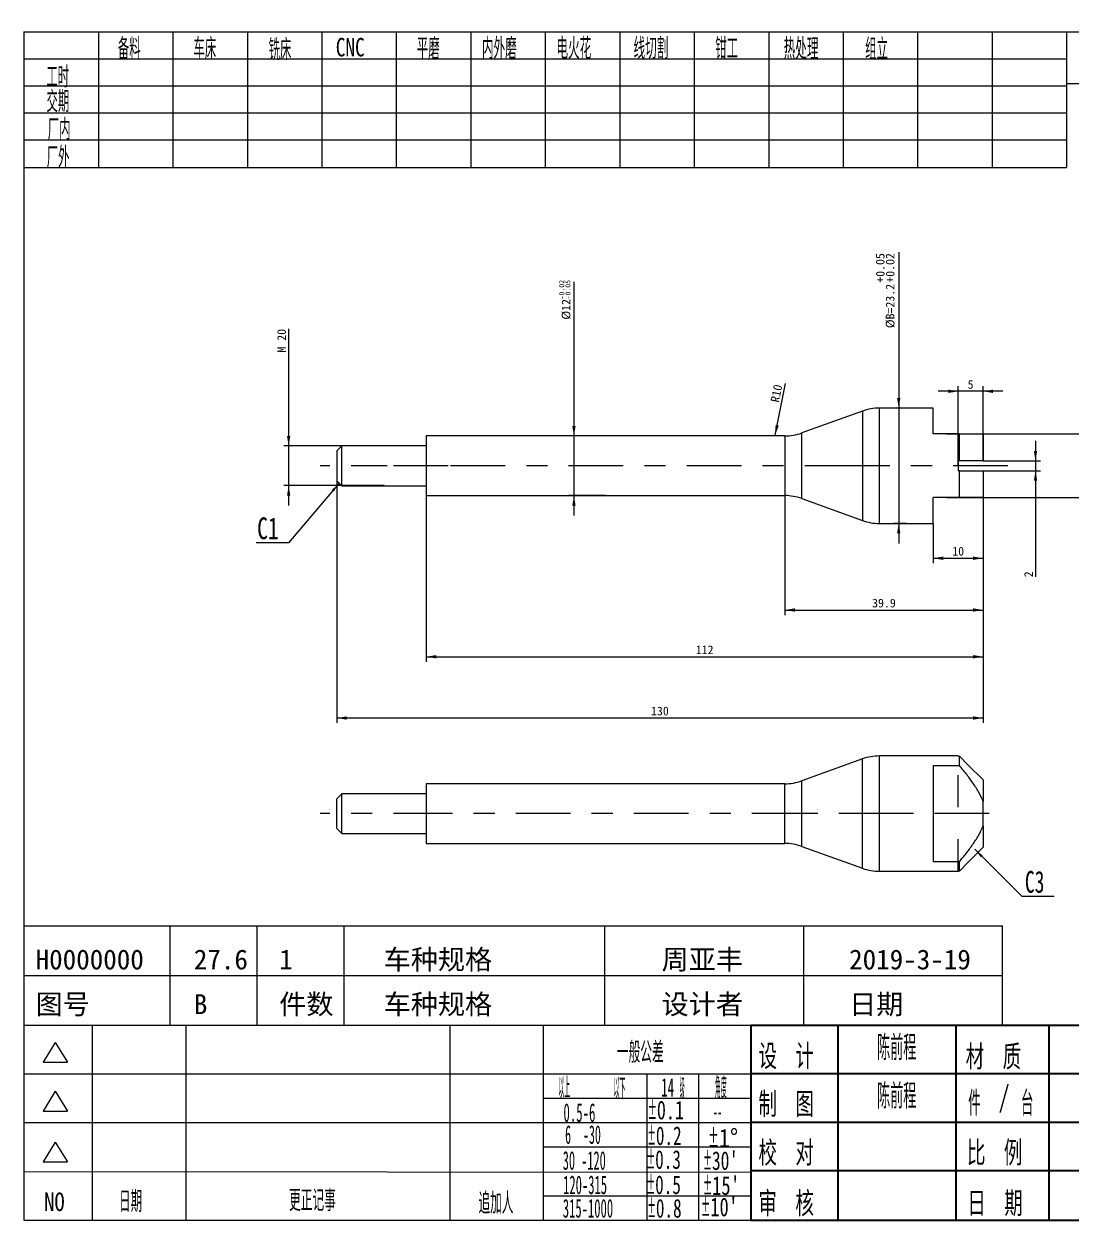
# Model space of a CAD drawing. Header units: millimetres. Extents: x 19 to 730, y 15 to 516.
# Drawn here: x 18.6 to 440, y 34.9 to 516.1 of the extents above; entities that cross this region are included whole.
import ezdxf

# ---------------------------------------------------------------- set-up
doc = ezdxf.new("R2010")
doc.units = ezdxf.units.MM
doc.linetypes.add('CENTER', pattern=[47.5, 22, -8.5, 8.5, -8.5])
doc.linetypes.add('DASHED', pattern=[25.719999, 12.86, -12.86])
doc.layers.add('1', color=7, linetype='Continuous', lineweight=18)
doc.layers.add('DIM', color=7, linetype='Continuous', lineweight=18)
doc.styles.add('ACISOTS', font='')
doc.styles.add('blockfont', font='')
doc.styles.add('chinesef', font='')
doc.styles.add('chinesef_fs', font='')
doc.styles.get('ACISOTS').set_extended_font_data('宋体')
doc.styles.get('blockfont').set_extended_font_data('宋体')
doc.styles.get('chinesef').set_extended_font_data('宋体')
doc.styles.get('chinesef_fs').set_extended_font_data('宋体')
doc.dimstyles.get("Standard").update_dxf_attribs({"dimtxt": 0.18, "dimasz": 0.18, "dimexe": 0.18, "dimexo": 0.0625, "dimgap": 0.09, "dimtad": 0, "dimtih": 1, "dimtoh": 1, "dimdec": 4, "dimzin": 0, "dimdsep": 46, "dimtxsty": 'Standard', "dimcen": 0.09, "dimdle": 0.36, "dimadec": 0, "dimazin": 0, "dimtfac": 1, "dimtdec": 4, "dimtofl": 0, "dimtmove": 0, "dimatfit": 3, "dimfxl": 1, "dimtolj": 1, "dimarcsym": 0})

# ---------------------------------------------------------------- blocks, each defined once
blk = doc.blocks.new('LABLE3D_1')
at = {"layer": '1', "color": 35, "linetype": 'Continuous', "lineweight": 18, "insert": (-4.7145, 0.5075), "char_height": 3.5, "width": 6.284584, "attachment_point": 7, "style": 'chinesef'}
blk.add_mtext('{\\W0.7239;C1}', dxfattribs=at)
blk = doc.blocks.new('LABLE3D_2')
at = {"layer": '1', "color": 35, "linetype": 'Continuous', "lineweight": 18, "insert": (0.1855, 0.5075), "char_height": 3.5, "width": 5.982489, "attachment_point": 7, "style": 'chinesef'}
blk.add_mtext('{\\W0.6594;C3}', dxfattribs=at)
blk = doc.blocks.new('TabularNote2')
at = {"layer": '1', "color": 7, "linetype": 'Continuous', "lineweight": 25}
for p, q in [((124.42, 45.33), (138.42, 45.33)), ((124.42, 45.33), (124.42, 37.53)), ((138.42, 45.33), (138.42, 37.53)), ((138.42, 45.33), (157.42, 45.33)), ((157.42, 45.33), (157.42, 37.53)), ((157.42, 45.33), (172.42, 45.33)), ((172.42, 45.33), (172.42, 37.53)), ((172.42, 45.33), (198.42, 45.33)), ((198.42, 45.33), (198.42, 37.53)), ((198.42, 45.33), (223.42, 45.33)), ((223.42, 45.33), (223.42, 37.53)), ((223.42, 45.33), (292.02, 45.33)), ((292.02, 45.33), (292.02, 37.53)), ((124.42, 37.53), (138.42, 37.53)), ((124.42, 37.53), (124.42, 29.73)), ((138.42, 37.53), (157.42, 37.53)), ((138.42, 37.53), (138.42, 29.73)), ((157.42, 37.53), (172.42, 37.53)), ((157.42, 37.53), (157.42, 29.73)), ((172.42, 37.53), (198.42, 37.53)), ((172.42, 37.53), (172.42, 29.73)), ((198.42, 37.53), (223.42, 37.53)), ((198.42, 37.53), (198.42, 29.73)), ((223.42, 37.53), (292.02, 37.53)), ((223.42, 37.53), (223.42, 29.73)), ((292.02, 37.53), (292.02, 29.73)), ((124.42, 29.73), (138.42, 29.73)), ((124.42, 29.73), (124.42, 21.93)), ((138.42, 29.73), (157.42, 29.73)), ((138.42, 29.73), (138.42, 21.93)), ((157.42, 29.73), (172.42, 29.73)), ((157.42, 29.73), (157.42, 21.93)), ((172.42, 29.73), (198.42, 29.73)), ((172.42, 29.73), (172.42, 21.93)), ((198.42, 29.73), (223.42, 29.73)), ((198.42, 29.73), (198.42, 21.93)), ((223.42, 29.73), (292.02, 29.73)), ((223.42, 29.73), (223.42, 21.93)), ((292.02, 29.73), (292.02, 21.93)), ((124.42, 21.93), (138.42, 21.93)), ((124.42, 21.93), (124.42, 13.96)), ((138.42, 21.93), (157.42, 21.93)), ((138.42, 21.93), (138.42, 13.96)), ((157.42, 21.93), (172.42, 21.93)), ((157.42, 21.93), (157.42, 13.96)), ((172.42, 21.93), (198.42, 21.93)), ((172.42, 21.93), (172.42, 13.96)), ((198.42, 21.93), (223.42, 21.93)), ((198.42, 21.93), (198.42, 13.96)), ((223.42, 21.93), (292.02, 21.93)), ((223.42, 21.93), (223.42, 13.96)), ((292.02, 21.93), (292.02, 13.96)), ((124.42, 13.96), (138.42, 13.96)), ((138.42, 13.96), (157.42, 13.96)), ((157.42, 13.96), (172.42, 13.96)), ((172.42, 13.96), (198.42, 13.96)), ((198.42, 13.96), (223.42, 13.96)), ((223.42, 13.96), (292.02, 13.96))]:
    blk.add_line(p, q, dxfattribs=at)
at = {"layer": '1', "color": 5, "linetype": 'Continuous', "lineweight": 13, "char_height": 3.5, "line_spacing_factor": 0.903614}
for s, insert, width, attachment_point, style in [('{\\W0.4408;陈前程}', (147.92, 43.58), 12.6699, 2, 'chinesef_fs'), ('{\\W0.9228;Cr12MoV}', (185.42, 43.58), 31.7928, 2, 'chinesef_fs'), ('{\\W0.8405; HRC58-62}', (224.67, 41.43), 37.3389, 4, 'chinesef_fs'), ('{\\W0.4408;陈前程}', (147.92, 35.78), 12.6699, 2, 'chinesef_fs'), ('{\\W0.8553;1}', (185.42, 35.78), 2.4417, 2, 'blockfont'), ('/', (185.42, 27.98), 12.6779, 2, 'blockfont'), ('{\\W0.5339; 拉杆}', (224.67, 25.83), 13.1536, 4, 'chinesef_fs'), ('{\\W0.7585;2022/8/9}', (185.42, 20.18), 29.573, 2, 'blockfont'), ('{\\W0.7761; EC0120-H000----}', (224.67, 17.95), 61.8842, 4, 'blockfont')]:
    blk.add_mtext(s, dxfattribs=dict(at, insert=insert, width=width, attachment_point=attachment_point, style=style))
blk = doc.blocks.new('*X6')
at = {"layer": '1', "linetype": 'Continuous', "lineweight": 13}
blk.add_hatch(color=0, dxfattribs=at).paths.add_polyline_path([(21.24, 23.93), (19.02, 20.57), (18.26, 21.22)], flags=0)
at = {"layer": '1', "color": 0, "linetype": 'Continuous', "lineweight": 13}
for p, q in [((21.24, 23.93), (0.75, 0)), ((0.75, 0), (0, 0)), ((0, 0), (0, 0))]:
    blk.add_line(p, q, dxfattribs=at)
blk = doc.blocks.new('*X7')
at = {"layer": '1', "linetype": 'Continuous', "lineweight": 13}
blk.add_hatch(color=0, dxfattribs=at).paths.add_polyline_path([(-19.74, 18.88), (-16.55, 16.42), (-17.26, 15.71)], flags=0)
at = {"layer": '1', "color": 0, "linetype": 'Continuous', "lineweight": 13}
for p, q in [((-19.74, 18.88), (-0.75, 0)), ((-0.75, 0), (0, 0)), ((0, 0), (0, 0))]:
    blk.add_line(p, q, dxfattribs=at)
blk = doc.blocks.new('*X8')
at = {"layer": '1', "linetype": 'Continuous', "lineweight": 13}
blk.add_hatch(color=35, dxfattribs=at).paths.add_polyline_path([(320.93, 350.71), (321.05, 354.76), (322.36, 354.5)], flags=0)
at = {"layer": '1', "color": 35, "linetype": 'Continuous', "lineweight": 13}
blk.add_line((320.93, 350.71), (325.02, 371.42), dxfattribs=at)
at = {"layer": '1', "color": 35, "linetype": 'Continuous', "lineweight": 13, "insert": (321.4, 367.45), "char_height": 3.5, "width": 14.1955, "attachment_point": 5, "rotation": 78.8272, "style": 'blockfont'}
blk.add_mtext('R10', dxfattribs=at)
blk = doc.blocks.new('*X10')
at = {"layer": '1', "color": 35, "linetype": 'Continuous', "lineweight": 13, "char_height": 3.5, "attachment_point": 1, "rotation": 90, "style": 'blockfont'}
for s, insert, width in [('+0.05', (361.4, 411.97), 50.0559), ('+0.02', (365.38, 411.97), 50.0559), ('%%CB=23.2', (365.38, 393.67), 122.4022)]:
    blk.add_mtext(s, dxfattribs=dict(at, insert=insert, width=width))
blk = doc.blocks.new('*X9')
at = {"layer": '1', "linetype": 'Continuous', "lineweight": 13}
for points in [[(370.61, 361.53), (371.27, 365.53), (369.94, 365.53)], [(370.61, 315.13), (371.27, 311.13), (369.94, 311.13)]]:
    blk.add_hatch(color=35, dxfattribs=at).paths.add_polyline_path(points, flags=0)
at = {"layer": '1', "color": 35, "linetype": 'Continuous', "lineweight": 13}
for p, q in [((370.61, 424.27), (370.61, 307.13)), ((373.69, 361.53), (368.61, 361.53)), ((373.69, 315.13), (368.61, 315.13))]:
    blk.add_line(p, q, dxfattribs=at)
blk.add_blockref('*X10', (0, 0), dxfattribs=at)
blk = doc.blocks.new('*X12')
at = {"layer": '1', "color": 35, "linetype": 'Continuous', "lineweight": 13, "char_height": 3.5, "attachment_point": 1, "rotation": 90, "style": 'blockfont'}
for s, insert, width in [('{\\H0.571429x;-0.02}', (234.02, 405.27), 28.6034), ('{\\H0.571429x;-0.05}', (236.5, 405.27), 28.6034), ('%%C12', (235, 397.11), 60.905)]:
    blk.add_mtext(s, dxfattribs=dict(at, insert=insert, width=width))
blk = doc.blocks.new('*X11')
at = {"layer": '1', "linetype": 'Continuous', "lineweight": 13}
for points in [[(239.94, 350.33), (240.6, 354.33), (239.27, 354.33)], [(239.94, 326.33), (240.6, 322.33), (239.27, 322.33)]]:
    blk.add_hatch(color=35, dxfattribs=at).paths.add_polyline_path(points, flags=0)
at = {"layer": '1', "color": 35, "linetype": 'Continuous', "lineweight": 13}
for p, q in [((239.94, 412.34), (239.94, 318.33)), ((252.67, 350.33), (237.94, 350.33)), ((252.67, 326.33), (237.94, 326.33))]:
    blk.add_line(p, q, dxfattribs=at)
blk.add_blockref('*X12', (0, 0), dxfattribs=at)
blk = doc.blocks.new('*X13')
at = {"layer": '1', "linetype": 'Continuous', "lineweight": 13}
for points in [[(425.64, 340.33), (426.31, 344.33), (424.98, 344.33)], [(425.64, 336.33), (426.31, 332.33), (424.98, 332.33)]]:
    blk.add_hatch(color=35, dxfattribs=at).paths.add_polyline_path(points, flags=0)
at = {"layer": '1', "color": 35, "linetype": 'Continuous', "lineweight": 13}
for p, q in [((425.64, 348.33), (425.64, 293.69)), ((404.53, 340.33), (427.64, 340.33)), ((404.53, 336.33), (427.64, 336.33))]:
    blk.add_line(p, q, dxfattribs=at)
at = {"layer": '1', "color": 35, "linetype": 'Continuous', "lineweight": 13, "insert": (422.86, 294.66), "char_height": 3.5, "width": 7, "attachment_point": 5, "rotation": 90, "style": 'blockfont'}
blk.add_mtext('2', dxfattribs=at)
blk = doc.blocks.new('*X14')
at = {"layer": '1', "linetype": 'Continuous', "lineweight": 13}
for points in [[(450.31, 351.13), (450.98, 347.13), (449.65, 347.13)], [(450.31, 325.53), (450.98, 329.53), (449.65, 329.53)]]:
    blk.add_hatch(color=35, dxfattribs=at).paths.add_polyline_path(points, flags=0)
at = {"layer": '1', "color": 35, "linetype": 'Continuous', "lineweight": 13}
for p, q in [((389.78, 351.13), (452.31, 351.13)), ((450.31, 351.13), (450.31, 325.53)), ((389.78, 325.53), (452.31, 325.53))]:
    blk.add_line(p, q, dxfattribs=at)
at = {"layer": '1', "color": 35, "linetype": 'Continuous', "lineweight": 13, "insert": (447.52, 338.33), "char_height": 3.5, "width": 18.3017, "attachment_point": 5, "rotation": 90, "style": 'blockfont'}
blk.add_mtext('12.8', dxfattribs=at)
blk = doc.blocks.new('*X15')
at = {"layer": '1', "linetype": 'Continuous', "lineweight": 13}
for points in [[(384.53, 301.13), (388.53, 301.8), (388.53, 300.46)], [(404.53, 301.13), (400.53, 301.8), (400.53, 300.46)]]:
    blk.add_hatch(color=35, dxfattribs=at).paths.add_polyline_path(points, flags=0)
at = {"layer": '1', "color": 35, "linetype": 'Continuous', "lineweight": 13}
for p, q in [((404.53, 325.53), (404.53, 299.13)), ((384.53, 315.13), (384.53, 299.13)), ((384.53, 301.13), (404.53, 301.13))]:
    blk.add_line(p, q, dxfattribs=at)
at = {"layer": '1', "color": 35, "linetype": 'Continuous', "lineweight": 13, "insert": (394.53, 303.92), "char_height": 3.5, "width": 8.3687, "attachment_point": 5, "style": 'blockfont'}
blk.add_mtext('10', dxfattribs=at)
blk = doc.blocks.new('*X16')
at = {"layer": '1', "linetype": 'Continuous', "lineweight": 13}
for points in [[(324.81, 280.3), (328.81, 280.97), (328.81, 279.64)], [(404.53, 280.3), (400.53, 280.97), (400.53, 279.64)]]:
    blk.add_hatch(color=35, dxfattribs=at).paths.add_polyline_path(points, flags=0)
at = {"layer": '1', "color": 35, "linetype": 'Continuous', "lineweight": 13}
for p, q in [((324.81, 326.33), (324.81, 278.3)), ((404.53, 325.53), (404.53, 278.3)), ((324.81, 280.3), (404.53, 280.3))]:
    blk.add_line(p, q, dxfattribs=at)
at = {"layer": '1', "color": 35, "linetype": 'Continuous', "lineweight": 13, "insert": (364.67, 283.08), "char_height": 3.5, "width": 18.8883, "attachment_point": 5, "style": 'blockfont'}
blk.add_mtext('39.9', dxfattribs=at)
blk = doc.blocks.new('*X17')
at = {"layer": '1', "linetype": 'Continuous', "lineweight": 13}
for points in [[(394.53, 368.29), (390.53, 367.62), (390.53, 368.95)], [(404.53, 368.29), (408.53, 367.62), (408.53, 368.95)]]:
    blk.add_hatch(color=35, dxfattribs=at).paths.add_polyline_path(points, flags=0)
at = {"layer": '1', "color": 35, "linetype": 'Continuous', "lineweight": 13}
for p, q in [((412.53, 368.29), (386.53, 368.29)), ((394.53, 338.33), (394.53, 370.29)), ((404.53, 340.33), (404.53, 370.29))]:
    blk.add_line(p, q, dxfattribs=at)
at = {"layer": '1', "color": 35, "linetype": 'Continuous', "lineweight": 13, "insert": (399.53, 371.05), "char_height": 3.5, "width": 7, "attachment_point": 5, "style": 'blockfont'}
blk.add_mtext('5', dxfattribs=at)
blk = doc.blocks.new('*X18')
at = {"layer": '1', "linetype": 'Continuous', "lineweight": 13}
for points in [[(144.53, 236.86), (148.53, 236.19), (148.53, 237.53)], [(404.53, 236.86), (400.53, 236.19), (400.53, 237.53)]]:
    blk.add_hatch(color=35, dxfattribs=at).paths.add_polyline_path(points, flags=0)
at = {"layer": '1', "color": 35, "linetype": 'Continuous', "lineweight": 13}
for p, q in [((144.53, 338.33), (144.53, 234.86)), ((404.53, 336.33), (404.53, 234.86)), ((404.53, 236.86), (144.53, 236.86))]:
    blk.add_line(p, q, dxfattribs=at)
at = {"layer": '1', "color": 35, "linetype": 'Continuous', "lineweight": 13, "insert": (274.53, 239.65), "char_height": 3.5, "width": 13.3743, "attachment_point": 5, "style": 'blockfont'}
blk.add_mtext('130', dxfattribs=at)
blk = doc.blocks.new('*X19')
at = {"layer": '1', "linetype": 'Continuous', "lineweight": 13}
for points in [[(180.53, 261.51), (184.53, 262.17), (184.53, 260.84)], [(404.53, 261.51), (400.53, 262.17), (400.53, 260.84)]]:
    blk.add_hatch(color=35, dxfattribs=at).paths.add_polyline_path(points, flags=0)
at = {"layer": '1', "color": 35, "linetype": 'Continuous', "lineweight": 13}
for p, q in [((180.53, 338.33), (180.53, 259.51)), ((404.53, 336.33), (404.53, 259.51)), ((180.53, 261.51), (404.53, 261.51))]:
    blk.add_line(p, q, dxfattribs=at)
at = {"layer": '1', "color": 35, "linetype": 'Continuous', "lineweight": 13, "insert": (292.53, 264.3), "char_height": 3.5, "width": 13.257, "attachment_point": 5, "style": 'blockfont'}
blk.add_mtext('112', dxfattribs=at)
blk = doc.blocks.new('*X20')
at = {"layer": '1', "linetype": 'Continuous', "lineweight": 13}
for points in [[(125.16, 346.33), (124.49, 350.33), (125.83, 350.33)], [(125.16, 330.33), (124.49, 326.33), (125.83, 326.33)]]:
    blk.add_hatch(color=35, dxfattribs=at).paths.add_polyline_path(points, flags=0)
at = {"layer": '1', "color": 35, "linetype": 'Continuous', "lineweight": 13}
for p, q in [((125.16, 322.33), (125.16, 393.48)), ((163.53, 346.33), (123.16, 346.33)), ((163.53, 330.33), (123.16, 330.33))]:
    blk.add_line(p, q, dxfattribs=at)
at = {"layer": '1', "color": 35, "linetype": 'Continuous', "lineweight": 13, "insert": (122.36, 388.62), "char_height": 3.5, "width": 19.4358, "attachment_point": 5, "rotation": 90, "style": 'blockfont'}
blk.add_mtext('M 20 ', dxfattribs=at)

msp = doc.modelspace()

# ---------------------------------------------------------------- linework, layer by layer
at = {"layer": '1', "color": 2, "linetype": 'Continuous', "lineweight": 18}
for p, q in [((18.641, 512.835), (730.136, 512.835)), ((18.641, 512.835), (18.641, 34.897)), ((18.641, 34.897), (311.046, 34.897))]:
    msp.add_line(p, q, dxfattribs=at)
at = {"layer": '1', "color": 7, "linetype": 'Continuous', "lineweight": 18}
for p, q in [((48.606, 512.835), (48.606, 458.296)), ((78.571, 512.835), (78.571, 458.296)), ((78.571, 512.835), (78.571, 458.296)), ((108.535, 512.835), (108.535, 458.296)), ((138.5, 512.835), (138.5, 458.296)), ((168.465, 512.835), (168.465, 458.296)), ((168.465, 512.835), (168.465, 458.296)), ((198.43, 512.835), (198.43, 458.296)), ((228.395, 512.835), (228.395, 458.296)), ((258.36, 512.835), (258.36, 458.296)), ((288.325, 512.835), (288.325, 458.296)), ((318.29, 512.835), (318.29, 458.296)), ((348.255, 512.835), (348.255, 458.296)), ((378.219, 512.835), (378.219, 458.296)), ((408.184, 512.835), (408.184, 458.296)), ((438.149, 512.835), (438.149, 458.296)), ((18.641, 502.004), (438.149, 502.004)), ((18.641, 491.172), (438.149, 491.172)), ((557.412, 492.002), (438.149, 492.002)), ((18.641, 480.341), (438.149, 480.341)), ((18.641, 469.509), (438.149, 469.509)), ((18.641, 458.296), (438.149, 458.296)), ((18.641, 113.328), (311.046, 113.328)), ((46.205, 34.897), (46.205, 113.328)), ((83.942, 34.897), (83.942, 113.328)), ((190.187, 34.897), (190.187, 113.328)), ((227.714, 34.897), (227.714, 113.328)), ((311.046, 34.897), (311.046, 113.328)), ((31.245, 106.397), (26.323, 98.451)), ((31.245, 106.397), (36.166, 98.451)), ((26.323, 98.451), (36.166, 98.451)), ((18.641, 93.72), (311, 93.75)), ((269.38, 34.897), (269.38, 93.72)), ((290.213, 34.897), (290.213, 93.72)), ((31.245, 86.721), (26.323, 78.775)), ((31.245, 86.721), (36.166, 78.775)), ((227.714, 83.916), (311.046, 83.916)), ((26.323, 78.775), (36.166, 78.775)), ((18.641, 74.113), (311.046, 74.113)), ((31.245, 66.288), (26.323, 58.342)), ((31.245, 66.288), (36.166, 58.342)), ((227.714, 64.309), (311.046, 64.309)), ((26.323, 58.342), (36.166, 58.342)), ((18.641, 54.505), (311, 54.125)), ((227.714, 44.701), (311.046, 44.701))]:
    msp.add_line(p, q, dxfattribs=at)
at = {"layer": '1', "color": 155, "linetype": 'DASHED', "lineweight": 13}
for p, q in [((362.86, 338.326), (362.86, 361.526)), ((355.999, 360.325), (355.999, 338.326)), ((331.601, 325.137), (331.601, 351.515)), ((324.808, 350.326), (324.808, 338.326)), ((324.808, 338.326), (324.808, 326.326)), ((355.999, 338.326), (355.999, 316.327)), ((362.86, 315.126), (362.86, 338.326)), ((394.529, 175.283), (394.529, 221.51))]:
    msp.add_line(p, q, dxfattribs=at)
at = {"layer": '1', "color": 155, "linetype": 'Continuous', "lineweight": 13}
for p, q in [((362.86, 338.326), (362.86, 361.526)), ((355.999, 360.325), (355.999, 338.326)), ((331.601, 338.326), (331.601, 351.515)), ((324.808, 350.326), (324.808, 326.326)), ((331.601, 325.137), (331.601, 338.326)), ((355.999, 338.326), (355.999, 316.327)), ((362.86, 315.126), (362.86, 338.326)), ((362.86, 175.196), (362.86, 221.596)), ((355.999, 176.397), (355.999, 220.395)), ((324.808, 186.396), (324.808, 210.396)), ((331.601, 185.207), (331.601, 211.585))]:
    msp.add_line(p, q, dxfattribs=at)
at = {"layer": '1', "color": 155, "linetype": 'Continuous', "lineweight": 18}
for p, q in [((384.529, 361.526), (362.86, 361.526)), ((384.529, 351.126), (384.529, 361.526)), ((355.999, 360.325), (331.601, 351.515)), ((180.529, 350.326), (180.529, 338.326)), ((324.808, 350.326), (180.529, 350.326)), ((395.029, 351.126), (384.529, 351.126)), ((395.029, 340.326), (395.029, 351.126)), ((404.529, 351.126), (404.529, 340.326)), ((146.529, 346.326), (144.529, 344.326)), ((144.529, 344.326), (144.529, 332.326)), ((146.529, 338.326), (146.529, 346.326)), ((180.529, 346.326), (146.529, 346.326)), ((146.529, 330.326), (146.529, 338.326)), ((180.529, 338.326), (180.529, 326.326)), ((395.029, 340.326), (394.529, 340.326)), ((394.529, 340.326), (394.529, 336.326)), ((144.529, 332.326), (146.529, 330.326)), ((395.029, 336.326), (394.529, 336.326)), ((395.029, 325.526), (395.029, 336.326)), ((404.529, 336.326), (404.529, 325.526)), ((146.529, 330.326), (180.529, 330.326)), ((180.529, 326.326), (324.808, 326.326)), ((331.601, 325.137), (355.999, 316.327)), ((384.529, 315.126), (384.529, 325.526)), ((395.029, 325.526), (384.529, 325.526)), ((362.86, 315.126), (384.529, 315.126)), ((394.529, 221.596), (362.86, 221.596)), ((394.529, 221.596), (394.529, 221.51)), ((394.529, 221.51), (395.029, 221.51)), ((395.029, 217.746), (395.029, 221.51)), ((355.999, 220.395), (331.601, 211.585)), ((384.529, 217.746), (395.029, 217.746)), ((384.529, 217.746), (384.529, 179.047)), ((404.529, 211.95), (404.529, 203.28)), ((180.529, 210.396), (180.529, 186.396)), ((324.808, 210.396), (180.529, 210.396)), ((146.529, 206.396), (144.529, 204.396)), ((144.529, 192.396), (144.529, 204.396)), ((146.529, 190.396), (146.529, 206.396)), ((180.529, 206.396), (146.529, 206.396)), ((404.529, 193.513), (404.529, 203.28)), ((404.529, 193.513), (404.529, 184.843)), ((144.529, 192.396), (146.529, 190.396)), ((146.529, 190.396), (180.529, 190.396)), ((180.529, 186.396), (324.808, 186.396)), ((331.601, 185.207), (355.999, 176.397)), ((395.029, 179.047), (384.529, 179.047)), ((395.029, 175.283), (395.029, 179.047)), ((362.86, 175.196), (394.529, 175.196)), ((395.029, 175.283), (394.529, 175.283)), ((394.529, 175.283), (394.529, 175.196))]:
    msp.add_line(p, q, dxfattribs=at)
at = {"layer": '1', "color": 8, "linetype": 'CENTER', "lineweight": 13}
for p, q in [((189.279, 338.326), (137.779, 338.326)), ((189.279, 198.396), (137.779, 198.396)), ((333.558, 198.396), (171.779, 198.396)), ((368.499, 198.396), (319.101, 198.396)), ((407.029, 198.396), (350.36, 198.396))]:
    msp.add_line(p, q, dxfattribs=at)
at = {"layer": '1', "color": 5, "linetype": 'CENTER', "lineweight": 13}
for p, q in [((354.808, 338.326), (150.529, 338.326)), ((414.529, 338.326), (332.86, 338.326))]:
    msp.add_line(p, q, dxfattribs=at)
at = {"layer": '1', "color": 35, "linetype": 'Continuous', "lineweight": 18}
for p, q in [((124.286, 307.393), (112.036, 307.393)), ((420.919, 165.168), (433.169, 165.168))]:
    msp.add_line(p, q, dxfattribs=at)
at = {"layer": '1', "color": 35, "lineweight": 13}
for p, q in [((120.536, 307.393), (120.536, 307.393)), ((424.669, 165.168), (424.669, 165.168))]:
    msp.add_line(p, q, dxfattribs=at)
at = {"layer": '1', "color": 155, "linetype": 'Continuous', "lineweight": 18}
for centre, radius, start, end in [((362.86, 341.326), 20.2, 90, 109.85521), ((324.808, 370.326), 20, 270, 289.85521), ((324.808, 306.326), 20, 70.14479, 90), ((362.86, 335.326), 20.2, 250.14479, 270), ((362.86, 201.396), 20.2, 90, 109.85521), ((324.808, 230.396), 20, 270, 289.85521), ((324.808, 166.396), 20, 70.14479, 90), ((362.86, 195.396), 20.2, 250.14479, 270)]:
    msp.add_arc(centre, radius, start, end, dxfattribs=at)
for points, knots in [([(395.029, 351.126), (395.956, 351.126), (396.869, 351.126), (398.651, 351.126), (399.52, 351.126), (401.183, 351.126), (401.973, 351.126), (403.4, 351.126), (404.038, 351.126), (404.529, 351.126)], [0, 0, 0, 0, 2.375, 2.375, 4.75, 4.75, 7.125, 7.125, 9.5, 9.5, 9.5, 9.5]), ([(404.529, 325.526), (404.035, 325.526), (403.395, 325.526), (401.971, 325.526), (401.184, 325.526), (399.528, 325.526), (398.658, 325.526), (396.872, 325.526), (395.957, 325.526), (395.029, 325.526)], [0, 0, 0, 0, 2.375, 2.375, 4.75, 4.75, 7.125, 7.125, 9.5, 9.5, 9.5, 9.5]), ([(404.529, 203.28), (404.038, 204.658), (403.4, 205.956), (401.973, 208.47), (401.183, 209.686), (399.52, 212.068), (398.651, 213.228), (396.869, 215.511), (395.956, 216.634), (395.029, 217.746)], [0, 0, 0, 0, 4.3463179, 4.3463179, 8.6926358, 8.6926358, 13.0389537, 13.0389537, 17.3852716, 17.3852716, 17.3852716, 17.3852716]), ([(395.029, 179.047), (395.956, 180.158), (396.869, 181.282), (398.651, 183.565), (399.52, 184.724), (401.183, 187.106), (401.973, 188.323), (403.4, 190.837), (404.038, 192.135), (404.529, 193.513)], [0, 0, 0, 0, 4.3463179, 4.3463179, 8.6926358, 8.6926358, 13.0389537, 13.0389537, 17.3852716, 17.3852716, 17.3852716, 17.3852716])]:
    msp.add_open_spline(points, degree=3, knots=knots, dxfattribs=at)
for points in [[(404.529, 340.326), (401.369, 340.326), (398.2, 340.326), (395.029, 340.326)], [(395.029, 336.326), (398.2, 336.326), (401.369, 336.326), (404.529, 336.326)], [(395.029, 221.51), (398.2, 218.327), (401.369, 215.143), (404.529, 211.95)], [(404.529, 184.843), (401.369, 181.649), (398.2, 178.465), (395.029, 175.283)]]:
    msp.add_open_spline(points, degree=3, dxfattribs=at)
at = {"layer": 'DIM'}
for p, q in [((18.641, 153.328), (412.429, 153.328)), ((77.429, 113.328), (77.429, 153.328)), ((112.429, 113.328), (112.429, 153.328)), ((147.429, 113.328), (147.429, 153.328)), ((252.429, 113.328), (252.429, 153.328)), ((332.429, 113.328), (332.429, 153.328)), ((412.429, 113.328), (412.429, 153.328)), ((18.641, 133.328), (412.429, 133.328))]:
    msp.add_line(p, q, dxfattribs=at)

# ---------------------------------------------------------------- block references
at = {"layer": '1', "color": 35, "linetype": 'Continuous', "lineweight": 13}
for name, p in [('*X6', (124.286, 307.393)), ('*X7', (420.919, 165.168))]:
    msp.add_blockref(name, p, dxfattribs=at)
at = {"layer": '1', "color": 35, "linetype": 'Continuous', "lineweight": 13, "xscale": 2.5, "yscale": 2.5, "zscale": 2.5}
for name, p in [('LABLE3D_1', (124.286, 307.393)), ('LABLE3D_2', (420.919, 165.168))]:
    msp.add_blockref(name, p, dxfattribs=at)
at = {"layer": '1', "color": 3, "linetype": 'Continuous', "lineweight": 18, "xscale": 2.5, "yscale": 2.5, "zscale": 2.5}
msp.add_blockref('TabularNote2', (0, 0), dxfattribs=at)

# ---------------------------------------------------------------- texts
at = {"layer": '1', "color": 7, "linetype": 'Continuous', "lineweight": 13, "attachment_point": 7, "line_spacing_factor": 0.903614, "style": 'chinesef_fs'}
for s, insert, char_height, width in [('{\\W0.4477;备料}', (56.437, 501.749), 7.5, 18.38321), ('{\\W0.4477;车床}', (86.853, 501.833), 7.5, 18.30818), ('{\\W0.4477;铣床}', (117.099, 501.41), 7.5, 18.38321), ('{\\W0.7595;CNC}', (144.122, 502.85), 7.5, 23.35781), ('{\\W0.4477;平磨}', (176.743, 501.833), 7.5, 18.23315), ('{\\W0.4575;内外磨}', (202.897, 501.918), 7.5, 27.21997), ('{\\W0.4575;电火花}', (232.889, 501.918), 7.5, 27.48834), ('{\\W0.4575;线切割}', (263.897, 501.918), 7.5, 28.21676), ('{\\W0.4477;钳工}', (296.795, 501.918), 7.5, 18.3457), ('{\\W0.4575;热处理}', (324.305, 501.749), 7.5, 28.52346), ('{\\W0.4477;组立}', (357.117, 501.918), 7.5, 18.3457), ('{\\W0.4477;工时}', (27.657, 490.532), 7.5, 18.15811), ('{\\W0.4477;交期}', (27.719, 480.513), 7.5, 18.00804), ('{\\W0.4477;厂内}', (28.248, 469.394), 7.5, 17.40778), ('{\\W0.4477;厂外}', (27.825, 458.168), 7.5, 18.12059), ('{\\W0.4603;一般公差}', (257.212, 98.077), 7.5, 38.41834), ('{\\W0.6234;设  计}', (314.182, 95.622), 8.75, 45.28357), ('{\\W0.6234;材  质}', (397.562, 95.474), 8.75, 44.43031), ('{\\W0.226;以上}', (233.67, 83.816), 7.5, 8.74961), ('{\\W0.226;以下}', (255.896, 83.446), 7.5, 8.63598), ('{\\W0.5004;14}', (275.098, 84.557), 7.5, 9.14139), ('{\\W0.1925;级}', (282.494, 83.446), 7.5, 3.64567), ('{\\W0.226;角度}', (296.643, 83.816), 7.5, 9.14732), ('{\\W0.6234;制  图}', (314.182, 76.384), 8.75, 44.79599), ('{\\W0.4185;件}', (398.576, 76.861), 8.75, 9.65589), ('{\\W0.7578;/}', (410.762, 78.092), 8.75, 8.07544), ('{\\W0.4185;台}', (419.804, 76.861), 8.75, 8.10113), ('{\\W0.5039;0.5-6}', (235.715, 74.276), 7.5, 25.96915), ('{\\W0.3569;%%P\\W0.7138;0.1}', (269.648, 75.29), 7.5, 27.87409), ('{\\W0.3461;--}', (295.92, 74.903), 7.5, 6.93167), ('{\\W0.4706;6  -30}', (236.376, 65.452), 7.5, 29.30077), ('{\\W0.3381;%%P\\W0.6761;0.2}', (269.463, 64.962), 7.5, 26.96936), ('{\\W0.4329;%%P\\W0.8658;1%%D}', (293.882, 64.167), 7.5, 23.86996), ('{\\W0.6234;校  对}', (314.182, 56.776), 8.75, 45.46641), ('{\\W0.6234;比  例}', (398.068, 56.808), 8.75, 43.21137), ('{\\W0.3381;%%P\\W0.6761;0.3}', (269.17, 55.388), 7.5, 26.96936), ("{\\W0.3426;%%P\\W0.6852;30'}", (291.975, 54.953), 7.5, 23.71404), ('{\\W0.4849;30 -120}', (235.441, 55.006), 7.5, 35.27038), ('{\\W0.3381;%%P\\W0.6761;0.5}', (269.17, 45.23), 7.5, 26.96936), ("{\\W0.362;%%P\\W0.7239;15'}", (291.869, 44.893), 7.5, 25.05432), ('{\\W0.4955;120-315}', (235.574, 45.21), 7.5, 35.33552), ('{\\W0.8108;NO}', (26.785, 38.384), 7.5, 16.7822), ('{\\W0.4477;日期}', (57.003, 38.038), 7.5, 16.54489), ('{\\W0.4603;更正记事}', (125.309, 38.494), 7.5, 38.53405), ('{\\W0.4575;追加人}', (201.554, 37.404), 7.5, 28.63848), ('{\\W0.3381;%%P\\W0.6761;0.8}', (269.463, 35.77), 7.5, 27.02602), ("{\\W0.362;%%P\\W0.7239;10'}", (291.128, 36.314), 7.5, 25.05432), ('{\\W0.6234;审  核}', (314.182, 36.428), 8.75, 44.49126), ('{\\W0.6234;日  期}', (398.207, 36.443), 8.75, 42.48001), ('{\\W0.4961;315-1000}', (235.458, 35.77), 7.5, 41.40634)]:
    msp.add_mtext(s, dxfattribs=dict(at, insert=insert, char_height=char_height, width=width))
at = {"layer": 'DIM', "style": 'ACISOTS'}
for s, p in [('车种规格', (163.394, 135.737)), ('周亚丰', (275.214, 135.737)), ('H0000000', (23.347, 135.737)), ('27.6', (87.007, 135.737)), ('1', (121.363, 135.737)), ('2019-3-19', (350.647, 135.737)), ('图号', (23.347, 117.737)), ('B', (87.007, 117.737)), ('件数', (121.363, 117.737)), ('车种规格', (163.394, 117.737)), ('设计者', (275.214, 117.737)), ('日期', (350.647, 117.737))]:
    msp.add_text(s, height=8, dxfattribs=at).set_placement(p)

# ---------------------------------------------------------------- dimensions: what is measured, and where the dimension line sits
at = {"layer": '1', "color": 35, "linetype": 'Continuous', "lineweight": 13}
for base, p1, p2, angle, text, override, picture, middle in [((370.605, 315.126), (373.694, 361.526), (373.694, 315.126), 270, '%%CB=23.2{\\H1x;\\S+0.05^ +0.02;}', {"dimscale": 1, "dimtxt": 3.5, "dimasz": 4, "dimexe": 2, "dimexo": 0, "dimgap": 1.05, "dimtad": 1, "dimtih": 0, "dimtoh": 0, "dimdec": 1, "dimlfac": 1.25, "dimzin": 8, "dimtxsty": 'blockfont', "dimsah": 1, "dimdle": 8, "dimclrd": 35, "dimclre": 35, "dimclrt": 35, "dimtdec": 2, "dimtofl": 1}, '*X9', (365.168, 408.972)), ((239.936, 326.326), (252.669, 350.326), (252.669, 326.326), 270, '%%C12{\\H0.571429x;\\S-0.02^ -0.05;}', {"dimscale": 1, "dimtxt": 3.5, "dimasz": 4, "dimexe": 2, "dimexo": 0, "dimgap": 1.05, "dimtad": 1, "dimtih": 0, "dimtoh": 0, "dimdec": 1, "dimlfac": 1.25, "dimzin": 8, "dimtxsty": 'blockfont', "dimsah": 1, "dimdle": 8, "dimclrd": 35, "dimclre": 35, "dimclrt": 35, "dimtfac": 0.571429, "dimtdec": 2, "dimtofl": 1}, '*X11', (236.277, 404.723)), ((125.161, 346.326), (163.529, 330.326), (163.529, 346.326), 90, '{\\C35;M <> }', {"dimscale": 1, "dimtxt": 3.5, "dimasz": 4, "dimexe": 2, "dimexo": 0, "dimgap": 1.05, "dimtad": 1, "dimtih": 0, "dimtoh": 0, "dimdec": 1, "dimlfac": 1.25, "dimzin": 8, "dimtxsty": 'blockfont', "dimsah": 1, "dimdle": 8, "dimclrd": 35, "dimclre": 35, "dimclrt": 35, "dimtfac": 0.571429, "dimtdec": 2, "dimtofl": 1}, '*X20', (122.361, 388.618)), ((450.314, 325.526), (389.779, 351.126), (389.779, 325.526), 270, '12.8', {"dimscale": 1, "dimtxt": 3.5, "dimasz": 4, "dimexe": 2, "dimexo": 0, "dimgap": 1.05, "dimtad": 1, "dimtih": 0, "dimtoh": 0, "dimdec": 1, "dimlfac": 1.25, "dimzin": 8, "dimtxsty": 'blockfont', "dimsah": 1, "dimdle": 8, "dimclrd": 35, "dimclre": 35, "dimclrt": 35, "dimtfac": 0.571429, "dimtdec": 2, "dimtofl": 1}, '*X14', (447.524, 338.326)), ((425.643, 336.326), (404.529, 340.326), (404.529, 336.326), 270, '2', {"dimscale": 1, "dimtxt": 3.5, "dimasz": 4, "dimexe": 2, "dimexo": 0, "dimgap": 1.05, "dimtad": 1, "dimtih": 0, "dimtoh": 0, "dimdec": 1, "dimlfac": 1.25, "dimzin": 8, "dimtxsty": 'blockfont', "dimsah": 1, "dimdle": 8, "dimclrd": 35, "dimclre": 35, "dimclrt": 35, "dimtfac": 0.571429, "dimtdec": 2, "dimtofl": 1}, '*X13', (422.862, 294.659))]:
    dim = msp.add_linear_dim(base=base, p1=p1, p2=p2, angle=angle, text=text, dimstyle='Standard', override=override, dxfattribs=at)
    dim.commit()
    dim.dimension.update_dxf_attribs({"geometry": picture, "text_midpoint": middle, "dimtype": 160})
dim = msp.add_radius_dim(center=(324.808, 370.326), mpoint=(320.933, 350.705), text='R10', dimstyle='Standard', override={"dimscale": 1, "dimtxt": 3.5, "dimasz": 4, "dimexe": 2, "dimexo": 0, "dimgap": 1.05, "dimtad": 1, "dimtih": 0, "dimtoh": 0, "dimdec": 1, "dimlfac": 1.25, "dimzin": 8, "dimpost": 'R<>', "dimtxsty": 'blockfont', "dimsah": 1, "dimdle": 8, "dimclrd": 35, "dimclre": 35, "dimclrt": 35, "dimtfac": 0.571429, "dimtdec": 2}, dxfattribs=at)
dim.commit()
dim.dimension.update_dxf_attribs({"geometry": '*X8', "text_midpoint": (324.133, 366.904), "dimtype": 164})
for base, p1, p2, text, override, picture, middle in [((394.529, 368.288), (404.529, 340.326), (394.529, 338.326), '{\\C35;5}', {"dimscale": 1, "dimtxt": 3.5, "dimasz": 4, "dimexe": 2, "dimexo": 0, "dimgap": 1.05, "dimtad": 1, "dimtih": 0, "dimtoh": 0, "dimdec": 1, "dimzin": 8, "dimtxsty": 'blockfont', "dimsah": 1, "dimdle": 8, "dimclrd": 35, "dimclre": 35, "dimclrt": 35, "dimtfac": 0.571429, "dimtdec": 2, "dimtofl": 1}, '*X17', (399.529, 371.049)), ((144.529, 236.859), (404.529, 336.326), (144.529, 338.326), '{\\C35;130}', {"dimscale": 1, "dimtxt": 3.5, "dimasz": 4, "dimexe": 2, "dimexo": 0, "dimgap": 1.05, "dimtad": 1, "dimtih": 0, "dimtoh": 0, "dimdec": 1, "dimzin": 8, "dimtxsty": 'blockfont', "dimsah": 1, "dimdle": 8, "dimclrd": 35, "dimclre": 35, "dimclrt": 35, "dimtfac": 0.571429, "dimtdec": 2, "dimtofl": 1}, '*X18', (274.529, 239.649)), ((404.529, 261.508), (180.529, 338.326), (404.529, 336.326), '{\\C35;112}', {"dimscale": 1, "dimtxt": 3.5, "dimasz": 4, "dimexe": 2, "dimexo": 0, "dimgap": 1.05, "dimtad": 1, "dimtih": 0, "dimtoh": 0, "dimdec": 1, "dimzin": 8, "dimtxsty": 'blockfont', "dimsah": 1, "dimdle": 8, "dimclrd": 35, "dimclre": 35, "dimclrt": 35, "dimtfac": 0.571429, "dimtdec": 2, "dimtofl": 1}, '*X19', (292.529, 264.298)), ((404.529, 280.304), (324.808, 326.326), (404.529, 325.526), '39.9', {"dimscale": 1, "dimtxt": 3.5, "dimasz": 4, "dimexe": 2, "dimexo": 0, "dimgap": 1.05, "dimtad": 1, "dimtih": 0, "dimtoh": 0, "dimdec": 1, "dimlfac": 1.25, "dimzin": 8, "dimtxsty": 'blockfont', "dimsah": 1, "dimdle": 8, "dimclrd": 35, "dimclre": 35, "dimclrt": 35, "dimtfac": 0.571429, "dimtdec": 2, "dimtofl": 1}, '*X16', (364.669, 283.085)), ((404.529, 301.131), (384.529, 315.126), (404.529, 325.526), '10', {"dimscale": 1, "dimtxt": 3.5, "dimasz": 4, "dimexe": 2, "dimexo": 0, "dimgap": 1.05, "dimtad": 1, "dimtih": 0, "dimtoh": 0, "dimdec": 1, "dimlfac": 1.25, "dimzin": 8, "dimtxsty": 'blockfont', "dimsah": 1, "dimdle": 8, "dimclrd": 35, "dimclre": 35, "dimclrt": 35, "dimtfac": 0.571429, "dimtdec": 2, "dimtofl": 1}, '*X15', (394.529, 303.921))]:
    dim = msp.add_linear_dim(base=base, p1=p1, p2=p2, text=text, dimstyle='Standard', override=override, dxfattribs=at)
    dim.commit()
    dim.dimension.update_dxf_attribs({"geometry": picture, "text_midpoint": middle, "dimtype": 160})

doc.saveas('drawing.dxf')
